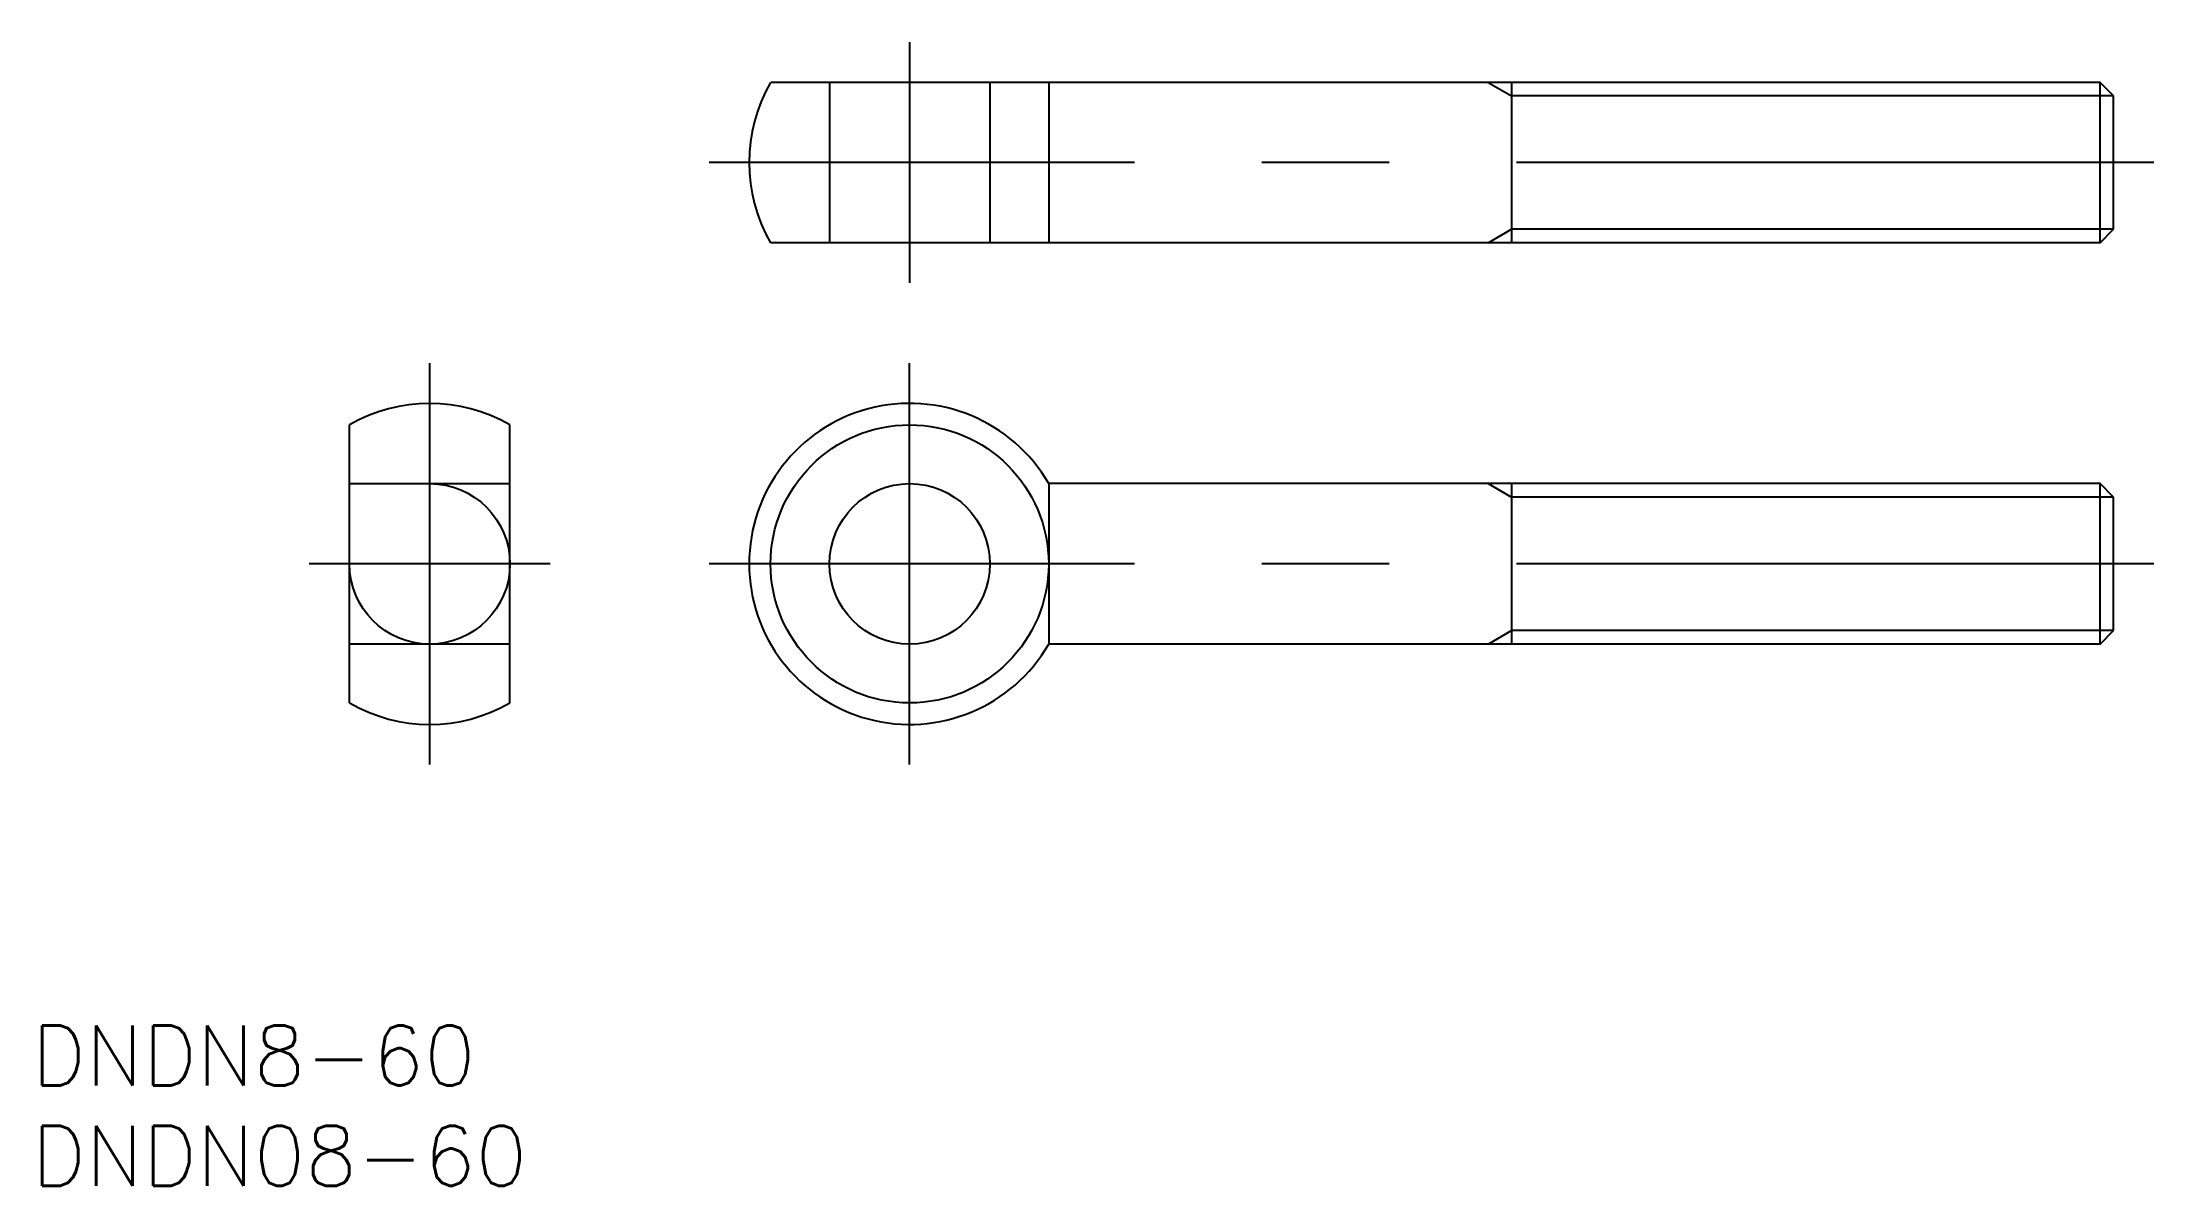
# Model space of a CAD drawing. Extents: x -19 to 86, y -31 to 26.
import ezdxf

# ---------------------------------------------------------------- set-up
doc = ezdxf.new("R2010")
doc.units = 0
doc.linetypes.add('CENTER', pattern=[50.8, 31.75, -6.35, 6.35, -6.35])
doc.linetypes.add('DASHED', pattern=[19.05, 12.7, -6.35])
doc.layers.get('0').update_dxf_attribs({"linetype": 'CONTINUOUS'})
doc.layers.add('CENTER', color=1, linetype='CENTER')
doc.styles.get("Standard").update_dxf_attribs({"font": 'txt.shx', "height": 3, "bigfont": 'bigfont.shx'})

# ---------------------------------------------------------------- blocks, each defined once
blk = doc.blocks.new('*U8')
at = {"color": 7, "linetype": 'CONTINUOUS'}
blk.add_text('DNDN8-60', height=3, dxfattribs=at).set_placement((-19.83, -26))
blk = doc.blocks.new('*U9')
at = {"color": 7, "linetype": 'CONTINUOUS'}
blk.add_text('DNDN08-60', height=3, dxfattribs=at).set_placement((-19.83, -31))

msp = doc.modelspace()

# ---------------------------------------------------------------- linework, layer by layer
at = {"color": 7, "linetype": 'CONTINUOUS'}
for p, q in [((83.25, 24), (17, 24)), ((30.85, 24), (30.85, 16)), ((53.92, 24), (53.92, 16)), ((83.25, 16), (83.25, 24)), ((83.92, 23.32), (83.25, 24)), ((83.92, 16.68), (83.92, 23.32)), ((83.25, 16), (17, 16)), ((83.25, 16), (83.92, 16.68)), ((-4, -6.93), (-4, 6.93)), ((4, -6.93), (4, 6.93)), ((83.25, 4), (30.85, 4)), ((30.85, 4), (30.85, -4)), ((53.92, 4), (53.92, -4)), ((83.25, -4), (83.25, 4)), ((83.92, 3.32), (83.25, 4)), ((83.92, -3.32), (83.92, 3.32)), ((83.25, -4), (30.85, -4)), ((83.25, -4), (83.92, -3.32))]:
    msp.add_line(p, q, dxfattribs=at)
at = {"color": 3, "linetype": 'DASHED'}
for p, q in [((19.92, 24), (19.92, 16)), ((27.92, 24), (27.92, 16)), ((-4, 4), (4, 4)), ((4, -4), (-4, -4))]:
    msp.add_line(p, q, dxfattribs=at)
at = {"color": 3, "linetype": 'CONTINUOUS'}
for p, q in [((52.75, 24), (53.92, 23.32)), ((83.92, 23.32), (53.92, 23.32)), ((52.75, 16), (53.92, 16.68)), ((83.92, 16.68), (53.92, 16.68)), ((52.75, 4), (53.92, 3.32)), ((83.92, 3.32), (53.92, 3.32)), ((52.75, -4), (53.92, -3.32)), ((83.92, -3.32), (53.92, -3.32))]:
    msp.add_line(p, q, dxfattribs=at)
at = {"color": 7, "linetype": 'CONTINUOUS'}
for radius in [6.93, 4]:
    msp.add_circle((23.92, 0), radius, dxfattribs=at)
at = {"color": 3, "linetype": 'DASHED'}
msp.add_circle((0, 0), 4, dxfattribs=at)
at = {"color": 7, "linetype": 'CONTINUOUS'}
for centre, start, end in [((23.92, 20), 150, 210), ((0, 0), 60, 120), ((23.92, 0), 30, 330), ((0, 0), 240, 300)]:
    msp.add_arc(centre, 8, start, end, dxfattribs=at)
at = {"layer": 'CENTER', "color": 1, "linetype": 'CENTER'}
for p, q in [((23.92, 26), (23.92, 14)), ((85.92, 20), (13.92, 20)), ((0, -10), (0, 10)), ((23.92, -10), (23.92, 10)), ((6, 0), (-6, 0)), ((85.92, 0), (13.92, 0))]:
    msp.add_line(p, q, dxfattribs=at)

# ---------------------------------------------------------------- block references
at = {"color": 7, "linetype": 'CONTINUOUS'}
for name in ['*U8', '*U9']:
    msp.add_blockref(name, (0, 0), dxfattribs=at)

doc.saveas('drawing.dxf')
